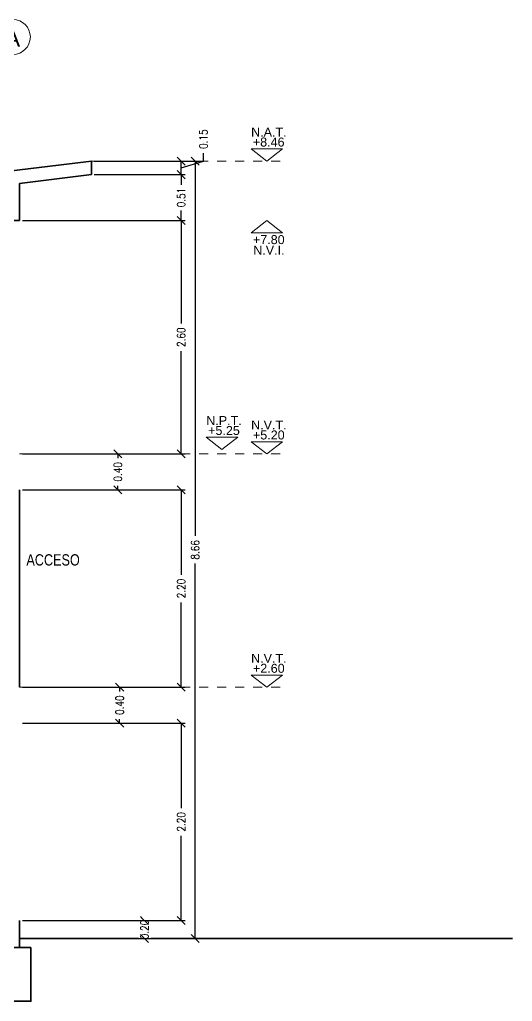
# Model space of a CAD drawing. Header units: metres. Extents: x -255 to -21, y -382 to -241.
# Drawn here: x -206.72 to -201.23, y -343 to -332.06 of the extents above; entities that cross this region are included whole.
import ezdxf
from ezdxf.enums import TextEntityAlignment as Align

# ---------------------------------------------------------------- set-up
doc = ezdxf.new("R2010")
doc.units = ezdxf.units.M
doc.header["$LTSCALE"] = 5
doc.header["$MEASUREMENT"] = 0
doc.linetypes.add('PHANTOM2', pattern=[1.25, 0.625, -0.125, 0.125, -0.125, 0.125, -0.125])
doc.layers.get('0').update_dxf_attribs({"color": 30})
for name, color, linetype, lineweight in [('A-ANNO-DIMS', 3, 'Continuous', 18), ('A-ANNO-SYMB', 3, 'Continuous', 18), ('A-ANNO-TEXT', 3, 'Continuous', 18), ('A-SECT-MCUT', 7, 'Continuous', 35)]:
    doc.layers.add(name, color=color, linetype=linetype, lineweight=lineweight)
doc.styles.add('E-ARIAL', font='arial.ttf')
doc.styles.add('E-ROMANS', font='romans.shx', dxfattribs={"width": 0.8})
doc.styles.get("Standard").update_dxf_attribs({"font": 'arial.ttf'})
doc.dimstyles.new('E-0050_TICK_18', dxfattribs={"dimscale": 0.001, "dimtxt": 90, "dimasz": 90, "dimexe": 45, "dimexo": 30, "dimgap": 45, "dimtad": 0, "dimzin": 0, "dimdsep": 46, "dimtxsty": 'E-ROMANS', "dimblk": 'OBLIQUE', "dimcen": 45, "dimclrd": 256, "dimclre": 256, "dimclrt": 256, "dimadec": 0, "dimazin": 0, "dimtfac": 1, "dimtmove": 1, "dimatfit": 3, "dimldrblk": 'OPEN90', "dimfxl": 1, "dimtfill": 1, "dimtolj": 1, "dimtzin": 0, "dimarcsym": 0})

# ---------------------------------------------------------------- blocks, each defined once
blk = doc.blocks.new('TAG-LEVEL-CO')
for points in [[(0.352, 0.272), (-0.352, 0.272)], [(0.352, 0.272), (0, 0), (-0.352, 0.272)]]:
    blk.add_lwpolyline(points)
at = {"style": 'E-ARIAL'}
for tag, p in [('N.P.T.', (0, 0.486)), ('%%P0,00', (0, 0.262))]:
    blk.add_attdef(tag, text='', height=0.2, dxfattribs=at).set_placement(p, align=Align.BOTTOM_CENTER)
blk = doc.blocks.new('_Oblique')
at = {"color": 0, "linetype": 'ByBlock', "lineweight": -2}
blk.add_line((-0.5, -0.5), (0.5, 0.5), dxfattribs=at)
blk = doc.blocks.new('*D96')
at = {"layer": 'A-ANNO-DIMS', "lineweight": -2, "transparency": 16777216}
for p, q in [((-206.689, -342.099), (-205.282, -342.099)), ((-205.327, -342.299), (-205.327, -342.099)), ((-206.689, -342.299), (-205.282, -342.299))]:
    blk.add_line(p, q, dxfattribs=at)
at = {"layer": 'A-ANNO-DIMS', "transparency": 16777216, "insert": (-205.327, -342.199), "char_height": 0.09, "attachment_point": 5, "rotation": 90, "style": 'E-ROMANS', "bg_fill": 3, "box_fill_scale": 1.25, "bg_fill_color": 256, "bg_fill_true_color": 13158600, "bg_fill_transparency": 0}
blk.add_mtext('\\A1;0.20', dxfattribs=at)
at = {"layer": 'A-ANNO-DIMS', "lineweight": -2, "transparency": 16777216, "xscale": 0.09, "yscale": 0.09, "zscale": 0.09}
for p, rotation in [((-205.327, -342.099), 90), ((-205.327, -342.299), 270)]:
    blk.add_blockref('_Oblique', p, dxfattribs=dict(at, rotation=rotation))
blk = doc.blocks.new('_Open90')
at = {"color": 0, "linetype": 'ByBlock', "lineweight": -2}
for p, q in [((0, 0), (-1, 0)), ((-0.5, 0.5), (0, 0)), ((0, 0), (-0.5, -0.5))]:
    blk.add_line(p, q, dxfattribs=at)
blk = doc.blocks.new('*D97')
at = {"layer": 'A-ANNO-DIMS', "lineweight": -2, "transparency": 16777216}
for p, q in [((-206.689, -339.899), (-204.875, -339.899)), ((-204.92, -339.899), (-204.92, -340.845)), ((-204.92, -342.099), (-204.92, -341.154)), ((-206.689, -342.099), (-204.875, -342.099))]:
    blk.add_line(p, q, dxfattribs=at)
at = {"layer": 'A-ANNO-DIMS', "lineweight": -2, "transparency": 16777216, "xscale": 0.09, "yscale": 0.09, "zscale": 0.09}
for p, rotation in [((-204.92, -339.899), 90), ((-204.92, -342.099), 270)]:
    blk.add_blockref('_Oblique', p, dxfattribs=dict(at, rotation=rotation))
at = {"layer": 'A-ANNO-DIMS', "transparency": 16777216, "insert": (-204.92, -340.999), "char_height": 0.09, "attachment_point": 5, "rotation": 90, "style": 'E-ROMANS', "bg_fill": 3, "box_fill_scale": 1.25, "bg_fill_color": 256, "bg_fill_true_color": 13158600, "bg_fill_transparency": 0}
blk.add_mtext('\\A1;2.20', dxfattribs=at)
blk = doc.blocks.new('*D98')
at = {"layer": 'A-ANNO-DIMS', "lineweight": -2, "transparency": 16777216}
for p, q in [((-206.689, -339.499), (-205.56, -339.499)), ((-205.605, -339.499), (-205.605, -339.545)), ((-205.605, -339.899), (-205.605, -339.854)), ((-206.689, -339.899), (-205.56, -339.899))]:
    blk.add_line(p, q, dxfattribs=at)
at = {"layer": 'A-ANNO-DIMS', "transparency": 16777216, "insert": (-205.605, -339.699), "char_height": 0.09, "attachment_point": 5, "rotation": 90, "style": 'E-ROMANS', "bg_fill": 3, "box_fill_scale": 1.25, "bg_fill_color": 256, "bg_fill_true_color": 13158600, "bg_fill_transparency": 0}
blk.add_mtext('\\A1;0.40', dxfattribs=at)
at = {"layer": 'A-ANNO-DIMS', "lineweight": -2, "transparency": 16777216, "xscale": 0.09, "yscale": 0.09, "zscale": 0.09}
for p, rotation in [((-205.605, -339.499), 90), ((-205.605, -339.899), 270)]:
    blk.add_blockref('_Oblique', p, dxfattribs=dict(at, rotation=rotation))
blk = doc.blocks.new('*D99')
at = {"layer": 'A-ANNO-DIMS', "lineweight": -2, "transparency": 16777216}
for p, q in [((-206.689, -337.299), (-204.875, -337.299)), ((-204.92, -337.299), (-204.92, -338.245)), ((-204.92, -339.499), (-204.92, -338.554)), ((-206.689, -339.499), (-204.875, -339.499))]:
    blk.add_line(p, q, dxfattribs=at)
at = {"layer": 'A-ANNO-DIMS', "lineweight": -2, "transparency": 16777216, "xscale": 0.09, "yscale": 0.09, "zscale": 0.09}
for p, rotation in [((-204.92, -337.299), 90), ((-204.92, -339.499), 270)]:
    blk.add_blockref('_Oblique', p, dxfattribs=dict(at, rotation=rotation))
at = {"layer": 'A-ANNO-DIMS', "transparency": 16777216, "insert": (-204.92, -338.399), "char_height": 0.09, "attachment_point": 5, "rotation": 90, "style": 'E-ROMANS', "bg_fill": 3, "box_fill_scale": 1.25, "bg_fill_color": 256, "bg_fill_true_color": 13158600, "bg_fill_transparency": 0}
blk.add_mtext('\\A1;2.20', dxfattribs=at)
blk = doc.blocks.new('*D100')
at = {"layer": 'A-ANNO-DIMS', "lineweight": -2, "transparency": 16777216}
for p, q in [((-206.689, -336.899), (-205.579, -336.899)), ((-205.624, -336.899), (-205.624, -336.945)), ((-205.624, -337.299), (-205.624, -337.254)), ((-206.689, -337.299), (-205.579, -337.299))]:
    blk.add_line(p, q, dxfattribs=at)
at = {"layer": 'A-ANNO-DIMS', "transparency": 16777216, "insert": (-205.624, -337.099), "char_height": 0.09, "attachment_point": 5, "rotation": 90, "style": 'E-ROMANS', "bg_fill": 3, "box_fill_scale": 1.25, "bg_fill_color": 256, "bg_fill_true_color": 13158600, "bg_fill_transparency": 0}
blk.add_mtext('\\A1;0.40', dxfattribs=at)
at = {"layer": 'A-ANNO-DIMS', "lineweight": -2, "transparency": 16777216, "xscale": 0.09, "yscale": 0.09, "zscale": 0.09}
for p, rotation in [((-205.624, -336.899), 90), ((-205.624, -337.299), 270)]:
    blk.add_blockref('_Oblique', p, dxfattribs=dict(at, rotation=rotation))
blk = doc.blocks.new('*D101')
at = {"layer": 'A-ANNO-DIMS', "lineweight": -2, "transparency": 16777216}
for p, q in [((-206.689, -334.299), (-204.875, -334.299)), ((-204.92, -334.299), (-204.92, -335.445)), ((-204.92, -336.899), (-204.92, -335.754)), ((-206.689, -336.899), (-204.875, -336.899))]:
    blk.add_line(p, q, dxfattribs=at)
at = {"layer": 'A-ANNO-DIMS', "lineweight": -2, "transparency": 16777216, "xscale": 0.09, "yscale": 0.09, "zscale": 0.09}
for p, rotation in [((-204.92, -334.299), 90), ((-204.92, -336.899), 270)]:
    blk.add_blockref('_Oblique', p, dxfattribs=dict(at, rotation=rotation))
at = {"layer": 'A-ANNO-DIMS', "transparency": 16777216, "insert": (-204.92, -335.599), "char_height": 0.09, "attachment_point": 5, "rotation": 90, "style": 'E-ROMANS', "bg_fill": 3, "box_fill_scale": 1.25, "bg_fill_color": 256, "bg_fill_true_color": 13158600, "bg_fill_transparency": 0}
blk.add_mtext('\\A1;2.60', dxfattribs=at)
blk = doc.blocks.new('*D102')
at = {"layer": 'A-ANNO-DIMS', "lineweight": -2, "transparency": 16777216}
for p, q in [((-205.889, -333.787), (-204.875, -333.787)), ((-204.92, -333.787), (-204.92, -333.899)), ((-204.92, -334.299), (-204.92, -334.187)), ((-206.689, -334.299), (-204.875, -334.299))]:
    blk.add_line(p, q, dxfattribs=at)
at = {"layer": 'A-ANNO-DIMS', "lineweight": -2, "transparency": 16777216, "xscale": 0.09, "yscale": 0.09, "zscale": 0.09}
for p, rotation in [((-204.92, -333.787), 90), ((-204.92, -334.299), 270)]:
    blk.add_blockref('_Oblique', p, dxfattribs=dict(at, rotation=rotation))
at = {"layer": 'A-ANNO-DIMS', "transparency": 16777216, "insert": (-204.92, -334.043), "char_height": 0.09, "attachment_point": 5, "rotation": 90, "style": 'E-ROMANS', "bg_fill": 3, "box_fill_scale": 1.25, "bg_fill_color": 256, "bg_fill_true_color": 13158600, "bg_fill_transparency": 0}
blk.add_mtext('\\A1;0.51', dxfattribs=at)
blk = doc.blocks.new('*D103')
at = {"layer": 'A-ANNO-DIMS', "lineweight": -2, "transparency": 16777216}
for p, q in [((-204.672, -333.637), (-204.672, -333.547)), ((-205.889, -333.636), (-204.875, -333.636)), ((-204.92, -333.787), (-204.92, -333.636)), ((-204.92, -333.711), (-204.672, -333.637)), ((-205.889, -333.787), (-204.875, -333.787))]:
    blk.add_line(p, q, dxfattribs=at)
at = {"layer": 'A-ANNO-DIMS', "lineweight": -2, "transparency": 16777216, "xscale": 0.09, "yscale": 0.09, "zscale": 0.09}
for p, rotation in [((-204.92, -333.636), 90), ((-204.92, -333.787), 270)]:
    blk.add_blockref('_Oblique', p, dxfattribs=dict(at, rotation=rotation))
at = {"layer": 'A-ANNO-DIMS', "transparency": 16777216, "insert": (-204.672, -333.392), "char_height": 0.09, "attachment_point": 5, "rotation": 90, "style": 'E-ROMANS', "bg_fill": 3, "box_fill_scale": 1.25, "bg_fill_color": 256, "bg_fill_true_color": 13158600, "bg_fill_transparency": 0}
blk.add_mtext('\\A1;0.15', dxfattribs=at)
blk = doc.blocks.new('*D104')
at = {"layer": 'A-ANNO-DIMS', "lineweight": -2, "transparency": 16777216}
for p, q in [((-205.889, -333.636), (-204.719, -333.636)), ((-204.764, -333.636), (-204.764, -337.813)), ((-204.764, -342.299), (-204.764, -338.122)), ((-205.889, -342.299), (-204.719, -342.299))]:
    blk.add_line(p, q, dxfattribs=at)
at = {"layer": 'A-ANNO-DIMS', "lineweight": -2, "transparency": 16777216, "xscale": 0.09, "yscale": 0.09, "zscale": 0.09}
for p, rotation in [((-204.764, -333.636), 90), ((-204.764, -342.299), 270)]:
    blk.add_blockref('_Oblique', p, dxfattribs=dict(at, rotation=rotation))
at = {"layer": 'A-ANNO-DIMS', "transparency": 16777216, "insert": (-204.764, -337.968), "char_height": 0.09, "attachment_point": 5, "rotation": 90, "style": 'E-ROMANS', "bg_fill": 3, "box_fill_scale": 1.25, "bg_fill_color": 256, "bg_fill_true_color": 13158600, "bg_fill_transparency": 0}
blk.add_mtext('\\A1;8.66', dxfattribs=at)

msp = doc.modelspace()

# ---------------------------------------------------------------- linework, layer by layer
at = {"layer": 'A-ANNO-DIMS'}
msp.add_circle((-206.794, -332.253), 0.194, dxfattribs=at)
at = {"layer": 'A-SECT-MCUT'}
for p, q in [((-205.919, -333.787), (-205.919, -333.636)), ((-206.719, -333.884), (-206.719, -334.299)), ((-206.719, -334.299), (-206.869, -334.299)), ((-206.719, -337.299), (-206.719, -339.499)), ((-206.719, -342.399), (-206.719, -342.099))]:
    msp.add_line(p, q, dxfattribs=at)
for points in [[(-212.919, -334.482), (-205.919, -333.636)], [(-206.719, -333.884), (-205.919, -333.787)], [(-201.231, -342.299), (-206.719, -342.299)]]:
    msp.add_lwpolyline(points, dxfattribs=at)
msp.add_lwpolyline([(-206.594, -342.399), (-206.994, -342.399), (-206.994, -342.999), (-206.594, -342.999)], close=True, dxfattribs=at)

# ---------------------------------------------------------------- block references
at = {"layer": 'A-ANNO-SYMB'}
ref = msp.add_blockref('TAG-LEVEL-CO', (-203.966, -333.636), dxfattribs=dict(at, xscale=-0.5, yscale=0.5, zscale=0.5))
ref.add_attrib('%%P0,00', '+8.46', dxfattribs={"layer": '0', "height": 0.1, "style": 'E-ARIAL'}).set_placement((-203.945, -333.504), align=Align.BOTTOM_CENTER)
ref.add_attrib('N.P.T.', 'N.A.T.', dxfattribs={"layer": '0', "height": 0.1, "style": 'E-ARIAL'}).set_placement((-203.943, -333.393), align=Align.BOTTOM_CENTER)
ref = msp.add_blockref('TAG-LEVEL-CO', (-203.966, -334.299), dxfattribs=dict(at, xscale=0.5, yscale=0.5, zscale=0.5, rotation=180))
ref.add_attrib('%%P0,00', '+7.80', dxfattribs={"layer": '0', "height": 0.1, "style": 'E-ARIAL'}).set_placement((-203.944, -334.591), align=Align.BOTTOM_CENTER)
ref.add_attrib('N.P.T.', 'N.V.I.', dxfattribs={"layer": '0', "height": 0.1, "style": 'E-ARIAL'}).set_placement((-203.943, -334.708), align=Align.BOTTOM_CENTER)
ref = msp.add_blockref('TAG-LEVEL-CO', (-204.466, -336.849), dxfattribs=dict(at, xscale=-0.5, yscale=0.5, zscale=0.5))
ref.add_attrib('%%P0,00', '+5.25', dxfattribs={"layer": '0', "height": 0.1, "style": 'E-ARIAL'}).set_placement((-204.443, -336.718), align=Align.BOTTOM_CENTER)
ref.add_attrib('N.P.T.', 'N.P.T.', dxfattribs={"layer": '0', "height": 0.1, "style": 'E-ARIAL'}).set_placement((-204.443, -336.607), align=Align.BOTTOM_CENTER)
ref = msp.add_blockref('TAG-LEVEL-CO', (-203.966, -336.899), dxfattribs=dict(at, xscale=-0.5, yscale=0.5, zscale=0.5))
ref.add_attrib('%%P0,00', '+5.20', dxfattribs={"layer": '0', "height": 0.1, "style": 'E-ARIAL'}).set_placement((-203.944, -336.768), align=Align.BOTTOM_CENTER)
ref.add_attrib('N.P.T.', 'N.V.T.', dxfattribs={"layer": '0', "height": 0.1, "style": 'E-ARIAL'}).set_placement((-203.943, -336.657), align=Align.BOTTOM_CENTER)
ref = msp.add_blockref('TAG-LEVEL-CO', (-203.966, -339.499), dxfattribs=dict(at, xscale=-0.5, yscale=0.5, zscale=0.5))
ref.add_attrib('%%P0,00', '+2.60', dxfattribs={"layer": '0', "height": 0.1, "style": 'E-ARIAL'}).set_placement((-203.944, -339.368), align=Align.BOTTOM_CENTER)
ref.add_attrib('N.P.T.', 'N.V.T.', dxfattribs={"layer": '0', "height": 0.1, "style": 'E-ARIAL'}).set_placement((-203.943, -339.257), align=Align.BOTTOM_CENTER)

# ---------------------------------------------------------------- texts
at = {"layer": 'A-ANNO-TEXT', "color": 9, "insert": (-206.713, -332.361), "char_height": 0.18608, "width": 2.72022, "attachment_point": 9}
msp.add_mtext('{\\fArial|b0|i0|c0|p34;A}', dxfattribs=at)

# ---------------------------------------------------------------- next in the draw order: dimensions: what is measured, and where the dimension line sits
at = {"layer": 'A-ANNO-DIMS'}
dim = msp.add_linear_dim(base=(-205.327, -342.099), p1=(-206.719, -342.299), p2=(-206.719, -342.099), angle=90, dimstyle='E-0050_TICK_18', dxfattribs=at)
dim.commit()
dim.dimension.update_dxf_attribs({"geometry": '*D96', "text_midpoint": (-205.327, -342.199), "dimtype": 160})

# ---------------------------------------------------------------- next in the draw order: dimensions: what is measured, and where the dimension line sits
dim = msp.add_linear_dim(base=(-204.92, -339.899), p1=(-206.719, -342.099), p2=(-206.719, -339.899), angle=90, dimstyle='E-0050_TICK_18', dxfattribs=at)
dim.commit()
dim.dimension.update_dxf_attribs({"geometry": '*D97', "text_midpoint": (-204.92, -340.999)})

# ---------------------------------------------------------------- next in the draw order: dimensions: what is measured, and where the dimension line sits
dim = msp.add_linear_dim(base=(-205.605, -339.499), p1=(-206.719, -339.899), p2=(-206.719, -339.499), angle=90, dimstyle='E-0050_TICK_18', dxfattribs=at)
dim.commit()
dim.dimension.update_dxf_attribs({"geometry": '*D98', "text_midpoint": (-205.605, -339.699), "dimtype": 160})

# ---------------------------------------------------------------- next in the draw order: dimensions: what is measured, and where the dimension line sits
dim = msp.add_linear_dim(base=(-204.92, -337.299), p1=(-206.719, -339.499), p2=(-206.719, -337.299), angle=90, dimstyle='E-0050_TICK_18', dxfattribs=at)
dim.commit()
dim.dimension.update_dxf_attribs({"geometry": '*D99', "text_midpoint": (-204.92, -338.399)})

# ---------------------------------------------------------------- next in the draw order: texts
at = {"layer": 'A-ANNO-TEXT', "insert": (-206.644, -338.017), "char_height": 0.126, "attachment_point": 1, "style": 'E-ROMANS'}
msp.add_mtext('{\\fArial|b0|i0|c0|p34;ACCESO}', dxfattribs=at)

# ---------------------------------------------------------------- next in the draw order: dimensions: what is measured, and where the dimension line sits
at = {"layer": 'A-ANNO-DIMS'}
dim = msp.add_linear_dim(base=(-205.624, -336.899), p1=(-206.719, -337.299), p2=(-206.719, -336.899), angle=90, dimstyle='E-0050_TICK_18', dxfattribs=at)
dim.commit()
dim.dimension.update_dxf_attribs({"geometry": '*D100', "text_midpoint": (-205.624, -337.099), "dimtype": 160})

# ---------------------------------------------------------------- next in the draw order: dimensions: what is measured, and where the dimension line sits
dim = msp.add_linear_dim(base=(-204.92, -334.299), p1=(-206.719, -336.899), p2=(-206.719, -334.299), angle=90, dimstyle='E-0050_TICK_18', dxfattribs=at)
dim.commit()
dim.dimension.update_dxf_attribs({"geometry": '*D101', "text_midpoint": (-204.92, -335.599)})

# ---------------------------------------------------------------- next in the draw order: dimensions: what is measured, and where the dimension line sits
dim = msp.add_linear_dim(base=(-204.92, -333.787), p1=(-206.719, -334.299), p2=(-205.919, -333.787), angle=90, dimstyle='E-0050_TICK_18', dxfattribs=at)
dim.commit()
dim.dimension.update_dxf_attribs({"geometry": '*D102', "text_midpoint": (-204.92, -334.043)})

# ---------------------------------------------------------------- next in the draw order: dimensions: what is measured, and where the dimension line sits
dim = msp.add_linear_dim(base=(-204.92, -333.636), p1=(-205.919, -333.787), p2=(-205.919, -333.636), angle=90, dimstyle='E-0050_TICK_18', dxfattribs=at)
dim.commit()
dim.dimension.update_dxf_attribs({"geometry": '*D103', "text_midpoint": (-204.672, -333.502)})

# ---------------------------------------------------------------- next in the draw order: dimensions: what is measured, and where the dimension line sits
dim = msp.add_linear_dim(base=(-204.764, -342.299), p1=(-205.919, -333.636), p2=(-205.919, -342.299), angle=90, dimstyle='E-0050_TICK_18', dxfattribs=at)
dim.commit()
dim.dimension.update_dxf_attribs({"geometry": '*D104', "text_midpoint": (-204.764, -337.968)})

# ---------------------------------------------------------------- next in the draw order: linework, layer by layer
at = {"layer": 'A-ANNO-SYMB', "linetype": 'PHANTOM2', "ltscale": 0.001}
for p, q in [((-205.919, -333.636), (-203.751, -333.636)), ((-206.719, -336.899), (-203.814, -336.899)), ((-206.719, -339.499), (-203.814, -339.499))]:
    msp.add_line(p, q, dxfattribs=at)

doc.saveas('drawing.dxf')
